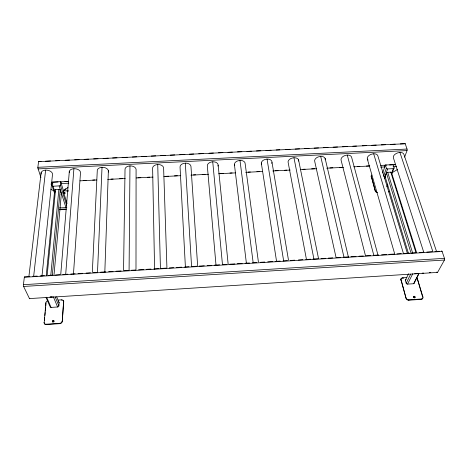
<?xml version="1.0" encoding="UTF-8"?>
<svg xmlns="http://www.w3.org/2000/svg" width="468" height="468" viewBox="0 0 468 468"><rect width="100%" height="100%" fill="white"/><g stroke="black" fill="none" stroke-linecap="round" stroke-linejoin="round"><path stroke-width="0.7" d="M135.989 269.609L136.083 169.281A5.563 3.627 1.8 0 0 129.964 165.912A5.563 3.627 1.8 0 0 125.02 169.837L123.558 270.381M129.08 270.364L129.969 165.912M41.061 161.454L38.598 161.337L37.803 167.836L40.915 177.477M104.814 272.294L108.377 170.668M97.502 272.323L102.03 167.304M92.319 272.341L97.25 171.229A5.628 3.615 4 0 1 103.124 167.322A5.628 3.615 4 0 1 108.243 172.072M73.464 274.049L80.438 173.476A5.704 3.604 5.9 0 0 75.015 168.72A5.704 3.604 5.9 0 0 69.299 172.633M65.695 274.295L73.909 168.708M44.39 323.692A2.346 1.919 -25.9 0 0 46.256 324.564L59.84 323.651A2.328 1.925 -24.9 0 0 62.256 321.498L63.63 301.614A2.276 1.854 -22.4 0 0 61.571 299.848L58.085 300.07M62.256 321.498L63.63 301.614M60.741 274.5L69.334 171.224M49.982 306.458A1.223 0.994 -23.7 0 0 51.076 307.412L57.611 306.985A1.223 0.994 -23.2 0 0 58.88 305.879L59.132 302.796L56.681 296.8M53.972 321.756L54.036 321.025L53.2 320.364L52.445 320.779L52.387 321.51L53.223 322.171L52.539 321.855L52.603 321.124L53.352 320.709M65.017 193.541L65.064 192.991L64.467 192.752L63.823 193.062L63.777 193.612M67.047 203.551L63.478 191.927L63.607 190.476L65.824 188.633M53.995 275.079L61.349 193.816L60.179 190.072A1.129 0.684 6.1 0 0 58.863 189.446L55.552 189.616A1.129 0.679 6.3 0 0 54.668 190.365L46.221 275.775M66.637 205.347L60.349 185.006L60.659 181.654L52.363 182.081L52.018 185.439L54.452 192.898M52.305 275.395L60.179 190.072M50.766 275.57L58.863 189.446M44.185 322.709L45.911 302.761A2.287 1.849 -23.4 0 1 47.18 301.029M44.39 320.533L44.671 317.632M44.881 315.455L45.162 312.548M45.302 311.097L45.648 307.47M45.788 306.019L45.911 302.761M47.18 275.073L55.552 189.616M41.98 276.073L52.457 174.886A5.792 3.58 7.6 0 0 46.73 170.13A5.792 3.58 7.6 0 0 41.172 174.049M33.655 276.296L45.612 170.118M28.899 276.512L41.131 172.633M29.794 298.578A1.246 0.316 88.2 0 1 29.478 298.596L23.605 286.457A1.287 0.339 88 0 1 23.423 284.69L24.336 277.267A1.275 0.333 87.8 0 1 24.781 276.84L29.888 276.524M377.582 192.488A1.93 1.427 15.6 0 1 375.307 191.119L371.294 176.301A1.895 1.381 14.5 0 1 371.855 175.026M375.307 191.119L371.294 176.301M382.654 173.072L384.731 166.936A1.568 0.503 88.4 0 0 384.854 165.444M385.082 165.894L385.375 165.023L393.061 164.631L394.068 167.79L391.891 173.88M383.573 176.307L386.352 168.188L385.375 165.023M384.363 178.396L387.627 168.93L393.29 168.638A1.076 0.772 15.4 0 0 394.068 167.79M408.5 253.539L385.164 176.787L386.457 173.055A1.082 0.638 -17.3 0 1 387.715 172.318L390.786 172.16A1.082 0.632 -17.4 0 1 391.564 172.791L416.584 252.626L411.495 252.972M386.79 186.89L387.75 184.187M391.365 174.049L393.29 168.638M387.299 186.732L387.785 185.375M404.615 157.137L407.043 150.579A1.082 0.38 89.2 0 0 407.043 149.052L405.224 143.746A1.076 0.374 89.3 0 0 404.691 143.699L400.31 143.916M422.744 298.291A2.241 1.767 26.8 0 1 421.229 299.35L408.734 300.193A2.235 1.778 26.2 0 1 406.107 298.455L401.017 279.759A2.176 1.72 24 0 1 402.538 277.828L406.856 277.553M402.538 277.828L402.369 278.191L403.808 278.097M418.725 274.236L414.391 282.69A1.17 0.918 24.9 0 1 413.589 283.725L407.57 284.117A1.17 0.924 24.6 0 1 406.195 283.222L405.352 280.332L408.541 273.786M406.195 283.222L410.676 274.119M407.57 284.117L412.741 273.733M413.589 283.725L418.913 273.335M406.107 298.455L401.017 279.759M416.801 277.822A2.188 1.708 24.7 0 1 417.345 278.7L422.534 296.665M408.734 300.193L408.915 299.842L421.422 298.999A2.241 1.767 26.8 0 0 422.932 296.993L417.345 278.7M414.045 296.595L414.233 296.244L414.993 296.536L415.198 297.221L414.449 297.958L415.011 297.572L414.806 296.887L414.045 296.595L413.484 296.981L413.689 297.66M421.229 299.35L421.422 298.999M422.739 297.344L422.932 296.993M29.478 298.596L437.562 272.399L444.454 260.032A1.223 0.497 84.7 0 0 444.471 258.342L442.12 251.468A1.217 0.491 85 0 0 441.412 251.129M67.989 187.405L63.554 191.102L61.249 183.573A1.632 0.316 85.7 0 1 61.027 182.046M414.233 296.244L413.671 296.63L413.876 297.315L414.636 297.613M392.178 172.616L397.677 169.416M53.071 321.832L53.82 321.417L53.884 320.685L53.2 320.364M64.344 192.348L63.701 192.658L63.654 193.208L64.894 193.138L64.941 192.588L64.344 192.348L64.467 192.752M44.021 322.37A2.346 1.919 -25.8 0 0 46.098 324.225L59.693 323.306A2.328 1.925 -24.9 0 0 62.115 321.159M50.152 297.022L51.579 296.928M414.923 273.616L416.368 273.523M422.13 273.154L423.569 273.06M429.337 272.692L430.776 272.598M49.988 297.133L52.814 296.952M414.97 273.71L417.784 273.528M32.807 276.342L37.183 276.073M40.102 275.892L44.483 275.623M48.128 275.4L52.51 275.125M55.423 274.95L59.805 274.681M62.724 274.5L67.831 274.184M70.75 274.002L75.126 273.733M78.045 273.552L82.421 273.283M86.071 273.055L90.447 272.786M93.366 272.604L97.748 272.335M100.667 272.154L105.774 271.844M108.693 271.662L113.069 271.393M115.988 271.212L121.095 270.896M124.014 270.715L128.39 270.445M131.309 270.264L135.685 269.995M138.604 269.814L143.711 269.498M146.63 269.322L151.012 269.047M153.931 268.872L159.038 268.556M161.226 268.421L166.333 268.106M169.252 267.924L173.628 267.655M176.547 267.474L181.654 267.158M184.573 266.976L188.955 266.707M191.868 266.526L196.981 266.21M199.169 266.076L204.276 265.76M207.195 265.584L211.571 265.309M214.49 265.134L219.597 264.818M222.516 264.636L226.892 264.367M229.811 264.186L234.918 263.87M237.112 263.736L242.219 263.42M245.138 263.238L249.514 262.969M252.433 262.788L256.809 262.519M260.46 262.296L264.835 262.027M267.754 261.846L272.862 261.53M275.049 261.396L280.156 261.08M283.076 260.898L287.457 260.629M290.376 260.448L294.752 260.179M298.403 259.956L302.778 259.681M305.698 259.506L310.805 259.19M312.993 259.056L318.1 258.74M321.019 258.558L325.4 258.289M328.314 258.108L332.695 257.839M336.34 257.611L340.722 257.341M343.641 257.16L348.748 256.844M350.936 256.71L356.043 256.394M358.962 256.218L363.338 255.943M366.257 255.768L370.638 255.499M373.558 255.317L378.665 255.001M381.584 254.82L386.691 254.504M388.879 254.37L393.986 254.054M396.905 253.872L401.281 253.603M404.2 253.422L409.307 253.112M419.521 252.48L423.903 252.211M426.822 252.03L431.929 251.714M434.848 251.532L439.224 251.263M24.336 277.267L442.12 251.468M23.423 284.69L444.471 258.342M23.605 286.457L444.454 260.032M66.877 207.125A1.076 0.807 -14 0 1 65.924 207.587L60.085 207.903A1.076 0.807 -14.4 0 1 59.565 207.821M59.705 209.366L66.041 209.026M59.834 209.763L66.169 209.424M64.958 181.49L67.878 181.344M83.205 180.56L86.124 180.408M92.693 180.075L94.881 179.958M110.939 179.139L113.127 179.028M119.697 178.688L122.616 178.542M137.943 177.752L140.862 177.606M147.432 177.267L149.625 177.156M165.678 176.337L168.597 176.184M174.441 175.886L177.36 175.734M193.413 174.915L195.606 174.804M202.176 174.465L205.095 174.312M220.422 173.529L223.341 173.382M229.911 173.043L232.099 172.932M248.157 172.107L250.345 171.996M256.914 171.662L259.834 171.51M275.161 170.726L278.08 170.574M284.649 170.241L286.837 170.13M302.895 169.305L305.083 169.194M311.653 168.854L314.572 168.708M329.899 167.924L332.818 167.772M339.388 167.439L341.581 167.322M357.634 166.503L359.828 166.392M366.397 166.052L369.316 165.906M394.132 164.631L395.589 164.56M51.486 182.304L58.055 181.964M60.249 181.853L68.281 181.444M79.964 180.847L96.753 179.981M107.704 179.425L125.231 178.524M136.182 177.963L152.972 177.103M163.923 176.541L180.718 175.681M190.938 175.161L208.465 174.26M218.685 173.739L235.48 172.879M245.7 172.353L262.489 171.493M272.715 170.966L290.236 170.071M300.456 169.545L316.52 168.726M326.74 168.199L343.535 167.339M353.755 166.819L369.819 165.994M380.771 165.432L386.615 165.134M389.534 164.982L395.372 164.683M50.913 184.105L52.983 184M61.249 183.573L68.808 183.187M380.601 167.146L384.731 166.936M393.073 166.509L396.501 166.327M52.018 185.439A1.129 0.825 -13.6 0 0 53.048 186.223L59.161 185.907A1.129 0.825 -13.2 0 0 60.349 185.006M63.437 190.956L68.258 190.704M67 191.184L68.375 191.114M37.82 167.316L407.043 149.052M37.972 168.901L407.043 150.579M45.443 161.244L50.55 160.992M55.663 160.74L59.313 160.565M65.157 160.278L69.539 160.068M74.646 159.816L79.028 159.6M84.141 159.354L88.522 159.138M93.635 158.892L98.011 158.675M103.124 158.424L108.237 158.178M112.618 157.962L117 157.751M122.107 157.5L127.22 157.248M132.333 157.002L136.714 156.786M141.827 156.534L146.203 156.324M151.316 156.072L155.698 155.862M160.811 155.61L165.192 155.394M170.299 155.148L174.681 154.931M179.794 154.68L184.907 154.434M189.288 154.218L193.67 154.007M198.777 153.756L203.159 153.539M209.003 153.258L213.385 153.042M218.492 152.79L222.873 152.58M227.986 152.328L232.368 152.118M237.481 151.866L241.862 151.65M246.969 151.404L251.351 151.187M256.464 150.942L260.846 150.725M265.959 150.474L271.066 150.228M276.178 149.976L279.829 149.801M285.673 149.514L290.055 149.298M295.162 149.052L299.543 148.836M304.656 148.584L309.038 148.374M314.151 148.122L318.527 147.911M323.64 147.66L328.021 147.443M333.134 147.198L337.516 146.981M342.623 146.73L347.736 146.484M352.849 146.232L356.499 146.057M362.337 145.77L366.719 145.554M371.832 145.308L376.214 145.092M381.326 144.84L385.708 144.63M390.815 144.378L395.197 144.167M38.516 161.653L405.224 143.746M50.924 189.4L54.136 190.915M46.098 324.225L46.256 324.564M46.069 297.525L49.702 305.82M46.624 297.221L51.076 307.412M59.693 323.306L59.84 323.651M53.34 296.788L57.611 306.985M55.183 296.94L58.88 305.879M61.571 299.848L61.717 300.199M436.48 251.252L403.937 154.463A5.54 3.317 -18.7 0 0 397.841 152.837A5.54 3.317 -18.7 0 0 393.348 157.704L423.774 252.316M399.929 152.463L432.853 251.614M53.048 186.223L55.025 192.325M52.363 182.081L52.65 182.953M54.668 190.365L55.072 191.611M390.786 172.16L415.988 252.755M59.161 185.907L65.924 207.587M387.715 172.318L412.624 252.966M386.457 173.055L410.992 252.972M60.659 181.654L60.928 182.532M407.499 253.726L377.828 155.774A5.499 3.37 -17.4 0 0 370.592 154.522A5.499 3.37 -17.4 0 0 368.1 160.12M373.68 153.767L403.422 253.428M367.316 159.015L394.752 254.112M378.091 255.546L351.562 157.09A5.47 3.422 -15.8 0 0 345.185 155.458A5.47 3.422 -15.8 0 0 341.125 160.337L365.52 255.879M347.274 155.084L373.786 255.247M325.131 158.412L348.479 257.377M320.697 156.411L343.945 257.09M336.094 257.698L314.777 161.665A5.441 3.469 -14 0 1 319.65 156.528A5.441 3.469 -14 0 1 325.231 159.775M298.537 159.746L318.509 258.482M293.962 157.739L313.899 258.944M306.464 259.529L288.259 162.999A5.429 3.516 -12 0 1 292.909 157.862A5.429 3.516 -12 0 1 298.713 161.109M272.025 162.449L288.487 260.126M267.053 159.079L283.637 260.805M261.308 162.987L276.594 261.589M258.412 261.986L245.173 163.8A5.423 3.58 -7.6 0 0 238.92 160.553A5.423 3.58 -7.6 0 0 234.737 165.695M239.979 160.43L253.159 262.683M234.392 164.338L246.414 263.455M218.158 165.157L228.127 263.853M212.735 161.788L222.47 264.59M216.017 265.333L207.301 165.701A5.441 3.604 -5.2 0 1 213.443 161.782A5.441 3.604 -5.2 0 1 217.959 166.099M197.631 265.736L190.973 166.52A5.47 3.621 -2.8 0 0 185.316 163.156A5.47 3.621 -2.8 0 0 180.045 167.07L185.416 267.251M185.322 163.156L191.564 266.497M166.924 267.667L163.613 167.895A5.511 3.627 -0.4 0 0 157.728 164.531A5.511 3.627 -0.4 0 0 152.621 168.445L154.592 269.159M157.734 164.531L160.436 268.427M400.842 280.116A2.176 1.72 24 0 1 401.421 278.495M405.352 280.332A1.164 0.918 24.3 0 1 406.16 279.302M408.915 299.842A2.235 1.778 26.2 0 1 406.288 298.104M385.468 177.343A1.071 0.626 -17 0 1 385.164 176.787M387.627 168.93A1.076 0.772 15 0 1 386.352 168.188M376.734 191.944A1.93 1.427 15.6 0 1 375.435 190.722M389.698 191.236A1.936 1.422 16.3 0 1 388.832 191.482L388.686 191.88A1.936 1.422 16.3 0 0 389.551 191.634M371.165 176.699A1.895 1.381 14.5 0 1 371.727 175.43M261.583 164.344A5.417 3.551 -9.8 0 1 266.701 159.108A5.417 3.551 -9.8 0 1 271.732 163.391M437.562 272.399A1.193 0.468 84.3 0 1 436.884 272.013M61.349 193.816A1.117 0.673 5.8 0 1 60.986 194.431M63.373 191.523A1.1 0.813 -13.4 0 1 63.478 191.927M58.617 301.948A1.217 0.989 -22.8 0 1 59.132 302.796M62.8 300.386A2.27 1.854 -22.5 0 1 63.771 301.965"/></g></svg>
